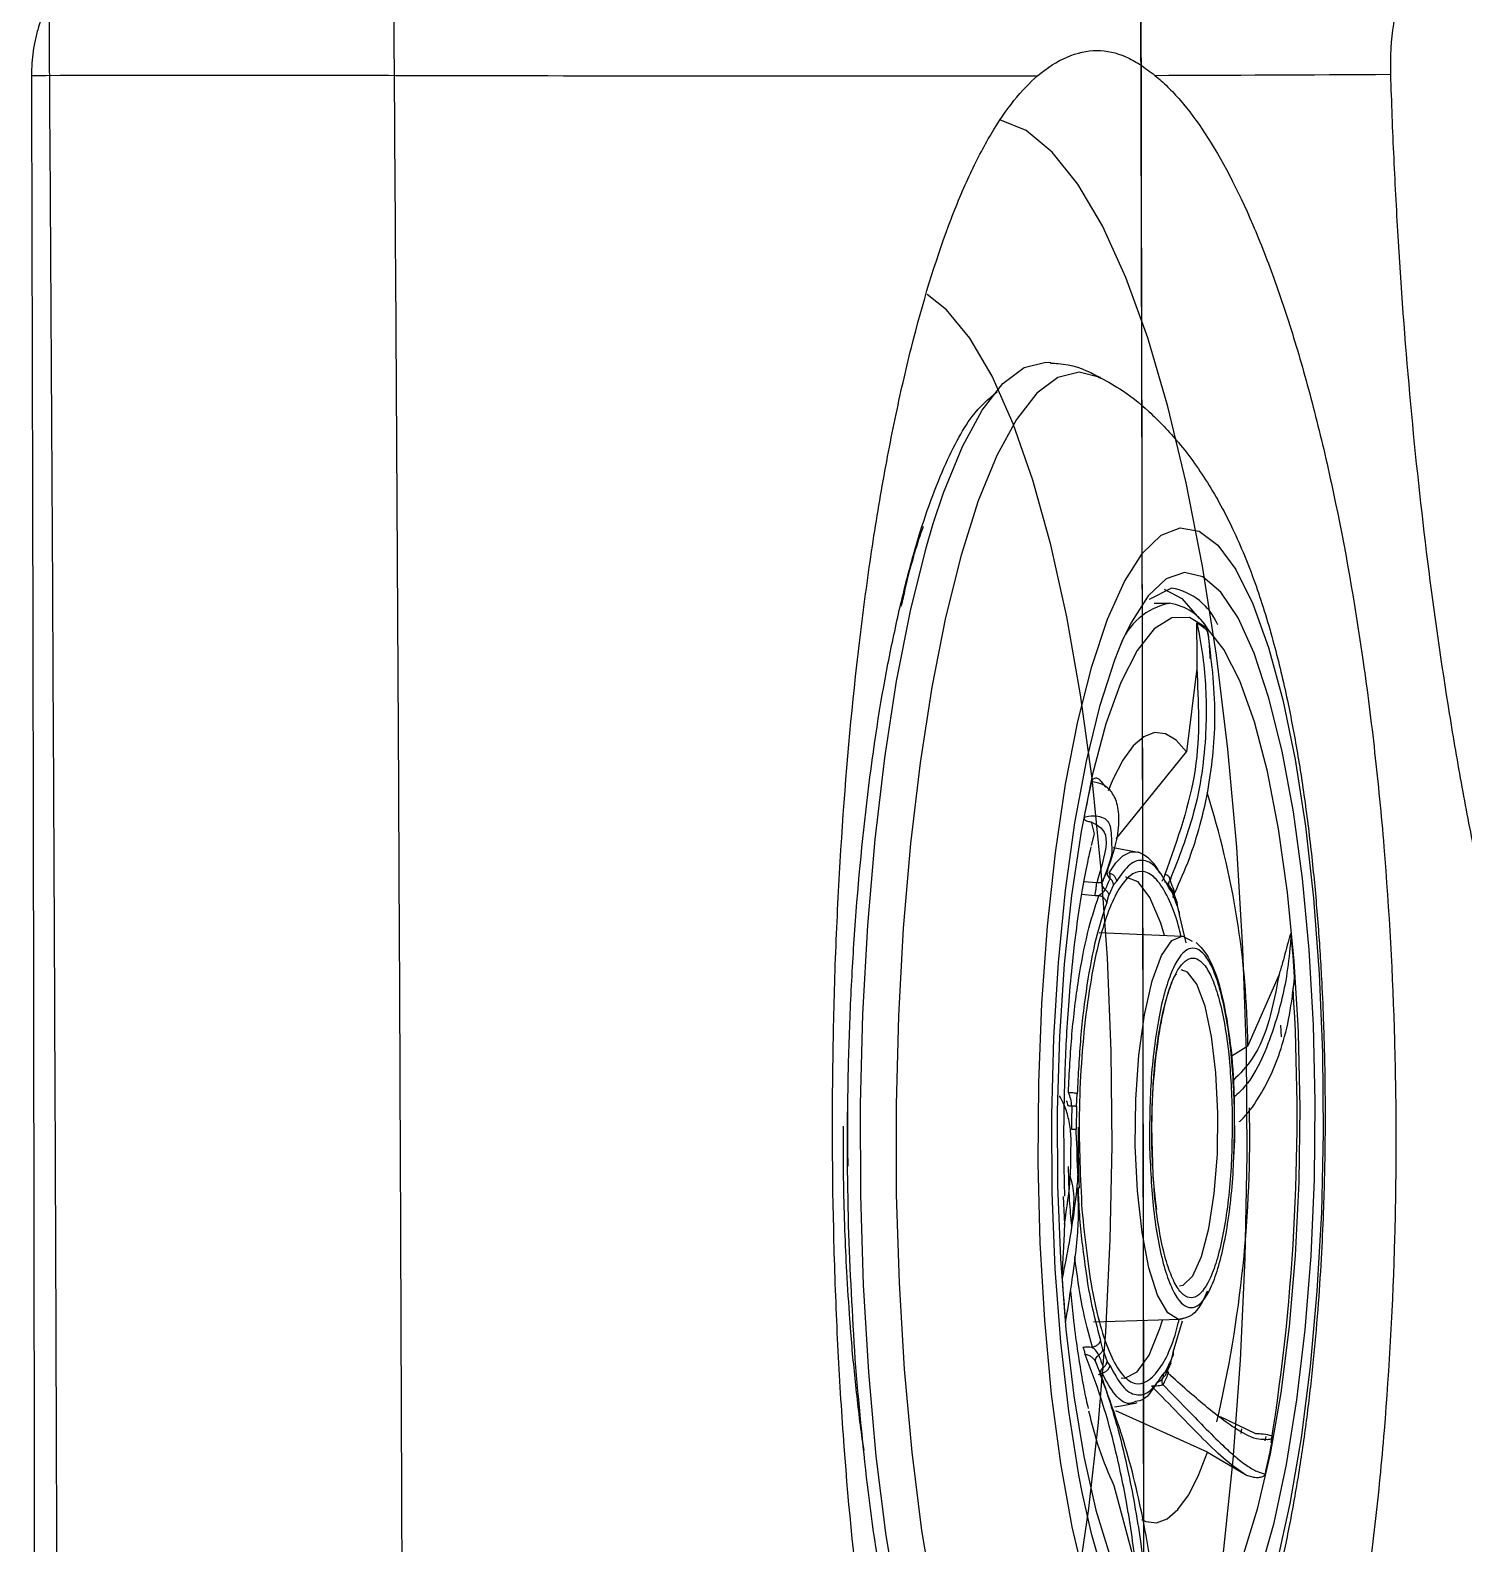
# Model space of a CAD drawing. Header units: inches. Extents: x 0 to 84, y -22 to 124.
# Drawn here: x 6.345 to 8.217, y 21.744 to 23.721 of the extents above; entities that cross this region are included whole.
import ezdxf

# ---------------------------------------------------------------- set-up
doc = ezdxf.new("R2010")
doc.units = ezdxf.units.IN
doc.header["$MEASUREMENT"] = 0
doc.layers.add('1', color=4, linetype='Continuous')
doc.layers.add('BDIM_CYAN', color=4, linetype='Continuous')

# ---------------------------------------------------------------- blocks, each defined once
blk = doc.blocks.new('2020 HS PILLOW')
at = {"layer": '1', "color": 2}
for points, knots in [([(5.8034, -0.0127), (5.5758, -0.0117), (5.1207, -0.0097), (4.4379, -0.0073), (3.7551, -0.0052), (3.0724, -0.0034), (2.3896, -0.0021), (1.7069, -0.001), (1.0241, -0.0003), (0.3414, 0), (-0.3414, 0), (-1.0241, -0.0003), (-1.7069, -0.001), (-2.3896, -0.0021), (-3.0724, -0.0034), (-3.7551, -0.0052), (-4.4379, -0.0073), (-5.1207, -0.0097), (-5.5758, -0.0117), (-5.8034, -0.0127)], [0, 0, 0, 0, 0.058824, 0.117648, 0.176472, 0.235295, 0.294119, 0.352942, 0.411765, 0.470588, 0.529412, 0.588235, 0.647058, 0.705881, 0.764705, 0.823528, 0.882352, 0.941176, 1, 1, 1, 1]), ([(5.8027, -0.0093), (4.0523, -0.005), (0.1838, 0.0045), (-3.6846, -0.0044), (-5.8027, -0.0093)], [0, 0, 0, 0, 0.452479, 1, 1, 1, 1]), ([(-5.1105, -0.9929), (-5.0125, -0.992), (-4.8162, -0.9901), (-4.5213, -0.9874), (-4.2256, -0.9849), (-3.929, -0.9826), (-3.6317, -0.9804), (-3.3335, -0.9784), (-3.0345, -0.9766), (-2.7347, -0.9749), (-2.4341, -0.9734), (-2.1327, -0.9721), (-1.8304, -0.9709), (-1.5274, -0.9699), (-1.2235, -0.9691), (-0.9188, -0.9685), (-0.6132, -0.968), (-0.3069, -0.9677), (0.0908, -0.9676), (0.5785, -0.9679), (1.1551, -0.9689), (1.7288, -0.9705), (2.2996, -0.9727), (2.8674, -0.9755), (3.4323, -0.979), (3.9943, -0.983), (4.5534, -0.9876), (4.9251, -0.9912), (5.1105, -0.9929)], [0, 0, 0, 0, 0.028776, 0.057631, 0.086566, 0.11558, 0.144673, 0.173846, 0.203098, 0.232429, 0.26184, 0.291331, 0.320902, 0.350552, 0.380282, 0.410091, 0.439981, 0.46995, 0.5, 0.556693, 0.613101, 0.669223, 0.725062, 0.780616, 0.835887, 0.890874, 0.945579, 1, 1, 1, 1]), ([(5.1101, -1.4421), (5.0128, -1.4412), (4.8181, -1.4394), (4.5261, -1.4369), (4.2341, -1.4345), (3.9421, -1.4324), (3.6501, -1.4303), (3.3581, -1.4285), (3.0661, -1.4267), (2.7741, -1.4252), (2.4821, -1.4238), (2.1901, -1.4225), (1.8981, -1.4214), (1.606, -1.4205), (1.314, -1.4197), (1.022, -1.4191), (0.73, -1.4186), (0.438, -1.4183), (0.146, -1.4182), (-0.146, -1.4182), (-0.438, -1.4183), (-0.73, -1.4186), (-1.022, -1.4191), (-1.314, -1.4197), (-1.606, -1.4205), (-1.8981, -1.4214), (-2.1901, -1.4225), (-2.4821, -1.4238), (-2.7741, -1.4252), (-3.0661, -1.4267), (-3.3581, -1.4285), (-3.6501, -1.4303), (-3.9421, -1.4324), (-4.2341, -1.4345), (-4.5261, -1.4369), (-4.8181, -1.4394), (-5.0128, -1.4412), (-5.1101, -1.4421)], [0, 0, 0, 0, 0.028576, 0.05715, 0.085725, 0.114298, 0.142871, 0.171443, 0.200015, 0.228587, 0.257158, 0.285728, 0.314298, 0.342868, 0.371438, 0.400008, 0.428577, 0.457146, 0.485715, 0.514285, 0.542854, 0.571423, 0.599992, 0.628562, 0.657132, 0.685702, 0.714272, 0.742842, 0.771413, 0.799985, 0.828557, 0.857129, 0.885702, 0.914275, 0.94285, 0.971424, 1, 1, 1, 1])]:
    blk.add_open_spline(points, degree=3, knots=knots, dxfattribs=at)
blk = doc.blocks.new('2026 RELAY')
at = {"color": 8, "linetype": 'Continuous', "lineweight": 25, "flags": 128}
for points in [[(7.9027, 21.2286), (7.9157, 21.3539), (7.9254, 21.4838), (7.9315, 21.617), (7.9341, 21.752), (7.9331, 21.8874), (7.9284, 22.0218), (7.9202, 22.1538), (7.9086, 22.2819), (7.8937, 22.4048), (7.8755, 22.5212), (7.8544, 22.6298), (7.8305, 22.7296), (7.8041, 22.8193), (7.7755, 22.8982), (7.745, 22.9654), (7.7128, 23.0201), (7.6794, 23.0617), (7.6451, 23.0899), (7.6109, 23.1042)], [(7.7114, 21.1836), (7.7273, 21.29), (7.7399, 21.4027), (7.7493, 21.5203), (7.7551, 21.6413), (7.7574, 21.7642), (7.7562, 21.8874), (7.7513, 22.0094), (7.743, 22.1286), (7.7313, 22.2436), (7.7164, 22.3528), (7.6983, 22.455), (7.6775, 22.5489), (7.6541, 22.6332), (7.6284, 22.7069), (7.6008, 22.7691), (7.5716, 22.819), (7.5411, 22.8559), (7.5159, 22.8759)]]:
    blk.add_lwpolyline(points, dxfattribs=at)
at = {"layer": '1', "color": 3, "linetype": 'Continuous', "lineweight": 25}
for points, knots in [([(6.466, 23.3659), (6.4632, 23.3641), (6.4576, 23.3606), (6.4495, 23.3549), (6.4417, 23.349), (6.4341, 23.3428), (6.4267, 23.3364), (6.4145, 23.3251), (6.3987, 23.3078), (6.3807, 23.2828), (6.3659, 23.2554), (6.3566, 23.2305), (6.3512, 23.2098), (6.3483, 23.1939), (6.3465, 23.178), (6.3463, 23.1673), (6.3462, 23.162)], [0, 0, 0, 0, 0.0425943, 0.0847109, 0.1263962, 0.1676979, 0.2086649, 0.2493477, 0.3763388, 0.4993999, 0.6250629, 0.7490734, 0.8131065, 0.8759836, 0.9381335, 1, 1, 1, 1]), ([(8.1215, 23.1635), (8.1208, 23.1865), (8.1222, 23.2083), (8.1283, 23.2499), (8.133, 23.2688), (8.1446, 23.3032), (8.1514, 23.3182), (8.1663, 23.3448), (8.1745, 23.3563), (8.1831, 23.3662)], [0, 0, 0, 0, 0.25, 0.25, 0.5, 0.5, 0.75, 0.75, 1, 1, 1, 1]), ([(7.6603, 23.1616), (7.6726, 23.1722), (7.6857, 23.1805), (7.7118, 23.1916), (7.7249, 23.1945), (7.7505, 23.1947), (7.7629, 23.1919), (7.7817, 23.1836), (7.7879, 23.1802), (7.8005, 23.172), (7.8069, 23.1673), (7.8134, 23.1621)], [0, 0, 0, 0, 0.25, 0.25, 0.5, 0.5, 0.75, 0.75, 0.875, 0.875, 1, 1, 1, 1]), ([(9.8844, 23.1857), (9.8811, 23.0403), (9.871, 22.8968), (9.8502, 22.72), (9.8456, 22.6846), (9.8357, 22.6149), (9.8303, 22.5804), (9.8132, 22.4783), (9.8004, 22.4119), (9.7719, 22.2824), (9.7563, 22.2192), (9.7309, 22.1269), (9.722, 22.0965), (9.7037, 22.0366), (9.6943, 22.0071), (9.6458, 21.8632), (9.603, 21.7581), (9.5338, 21.6149), (9.5098, 21.5696), (9.4602, 21.4838), (9.4349, 21.444), (9.3579, 21.3333), (9.3049, 21.2712), (9.237, 21.2081), (9.2233, 21.1962), (9.1959, 21.1738), (9.1821, 21.1634), (9.1408, 21.1347), (9.1133, 21.1187), (9.0313, 21.0802), (8.9769, 21.0669), (8.9094, 21.0661), (8.8959, 21.0667), (8.8691, 21.0696), (8.8559, 21.0718), (8.8164, 21.0809), (8.7905, 21.0901), (8.7144, 21.1269), (8.6654, 21.1637), (8.6064, 21.2258), (8.5946, 21.239), (8.5716, 21.2669), (8.5603, 21.2816), (8.527, 21.3277), (8.5055, 21.3612), (8.4432, 21.4702), (8.4046, 21.5539), (8.3598, 21.6734), (8.3511, 21.6979), (8.3341, 21.7481), (8.3259, 21.7737), (8.3018, 21.8521), (8.2867, 21.9066), (8.2583, 22.0197), (8.2451, 22.0784), (8.2265, 22.1698), (8.2205, 22.2008), (8.209, 22.2639), (8.2035, 22.2962), (8.1772, 22.4588), (8.1604, 22.5935), (8.1412, 22.8024), (8.1359, 22.8732), (8.1293, 22.9811), (8.1274, 23.0175), (8.124, 23.0904), (8.1226, 23.127), (8.1215, 23.1635)], [0, 0, 0, 0, 0.0625, 0.0625, 0.078125, 0.078125, 0.09375, 0.09375, 0.125, 0.125, 0.15625, 0.15625, 0.171875, 0.171875, 0.1875, 0.1875, 0.25, 0.25, 0.28125, 0.28125, 0.3125, 0.3125, 0.375, 0.375, 0.390625, 0.390625, 0.40625, 0.40625, 0.4375, 0.4375, 0.5, 0.5, 0.515625, 0.515625, 0.53125, 0.53125, 0.5625, 0.5625, 0.625, 0.625, 0.640625, 0.640625, 0.65625, 0.65625, 0.6875, 0.6875, 0.75, 0.75, 0.765625, 0.765625, 0.78125, 0.78125, 0.8125, 0.8125, 0.84375, 0.84375, 0.859375, 0.859375, 0.875, 0.875, 0.9375, 0.9375, 0.96875, 0.96875, 0.984375, 0.984375, 1, 1, 1, 1]), ([(6.3462, 23.162), (6.3467, 22.9756), (6.3477, 22.597), (6.3488, 22.0202), (6.3497, 21.4256), (6.3503, 20.8132), (6.3506, 20.183), (6.3506, 19.4326), (6.3502, 18.583), (6.349, 17.6552), (6.3473, 16.7725), (6.3455, 16.1992), (6.3447, 15.92)], [0, 0, 0, 0, 0.077197, 0.156848, 0.238955, 0.323515, 0.41053, 0.5, 0.634359, 0.762479, 0.884359, 1, 1, 1, 1]), ([(6.3462, 23.162), (6.4465, 23.1625), (6.5467, 23.1625), (6.7503, 23.1623), (6.8536, 23.1621), (7.1739, 23.1614), (7.4011, 23.161), (7.6603, 23.1616)], [0, 0, 0, 0, 0.25, 0.25, 0.5, 0.5, 1, 1, 1, 1]), ([(7.8134, 23.1621), (7.819, 23.1576), (7.8245, 23.1526), (7.8356, 23.1417), (7.8412, 23.1358), (7.8576, 23.1167), (7.8684, 23.1022), (7.9004, 23.0533), (7.9212, 23.0138), (7.9463, 22.9552), (7.9513, 22.9431), (7.961, 22.9181), (7.9658, 22.9053), (7.98, 22.8657), (7.9891, 22.8378), (8.0067, 22.7794), (8.0152, 22.7487), (8.0274, 22.7006), (8.0314, 22.6842), (8.0392, 22.6506), (8.043, 22.6335), (8.0615, 22.5463), (8.0744, 22.473), (8.0909, 22.3575), (8.0959, 22.3181), (8.1049, 22.2375), (8.109, 22.1961), (8.1193, 22.0713), (8.1239, 21.987), (8.1275, 21.859), (8.1281, 21.816), (8.1281, 21.7512), (8.128, 21.7295), (8.1274, 21.6863), (8.127, 21.6649), (8.1241, 21.5581), (8.1195, 21.4742), (8.111, 21.3714), (8.1091, 21.3509), (8.1052, 21.3101), (8.103, 21.2898), (8.0962, 21.2296), (8.0912, 21.1905), (8.0746, 21.0763), (8.0616, 21.0041), (8.0394, 20.9019), (8.0314, 20.8688), (8.015, 20.8059), (8.0064, 20.776), (7.9797, 20.6906), (7.9606, 20.6396), (7.9352, 20.5835), (7.9301, 20.5727), (7.9197, 20.552), (7.9145, 20.5421), (7.8987, 20.5139), (7.8774, 20.4799), (7.8555, 20.453), (7.8388, 20.4356), (7.8333, 20.4303), (7.8221, 20.4205), (7.8164, 20.4161), (7.7881, 20.3964), (7.7657, 20.3886), (7.7323, 20.3883), (7.7211, 20.3901), (7.699, 20.3977), (7.6879, 20.4035), (7.6553, 20.4265), (7.6344, 20.4493), (7.6042, 20.4945), (7.5944, 20.5113), (7.5798, 20.5395), (7.575, 20.5494), (7.5656, 20.57), (7.561, 20.5807), (7.5382, 20.6361), (7.5213, 20.6866), (7.4979, 20.7717), (7.4904, 20.8016), (7.476, 20.8647), (7.4692, 20.8975), (7.4564, 20.9655), (7.4505, 21.0007), (7.4421, 21.0552), (7.4394, 21.0738), (7.4342, 21.1112), (7.4318, 21.1301), (7.42, 21.2254), (7.4124, 21.3046), (7.4036, 21.4276), (7.4011, 21.4693), (7.397, 21.5543), (7.3954, 21.5969), (7.3921, 21.7248), (7.3918, 21.8103), (7.3937, 21.9175), (7.3942, 21.9389), (7.3954, 21.9819), (7.3961, 22.0034), (7.3987, 22.0672), (7.4008, 22.1092), (7.4085, 22.2333), (7.4154, 22.3137), (7.4263, 22.4111), (7.4286, 22.4305), (7.4334, 22.4687), (7.4359, 22.4875), (7.4436, 22.5429), (7.4492, 22.5786), (7.4611, 22.6478), (7.4674, 22.6812), (7.4808, 22.7456), (7.4879, 22.7767), (7.5104, 22.8661), (7.5266, 22.919), (7.5526, 22.9887), (7.5615, 23.0103), (7.5754, 23.0404), (7.5802, 23.05), (7.5897, 23.0683), (7.5946, 23.0771), (7.6191, 23.1183), (7.6393, 23.1437), (7.6603, 23.1616)], [0, 0, 0, 0, 0.007813, 0.007813, 0.015625, 0.015625, 0.03125, 0.03125, 0.0625, 0.0625, 0.070312, 0.070312, 0.078125, 0.078125, 0.09375, 0.09375, 0.109375, 0.109375, 0.117187, 0.117187, 0.125, 0.125, 0.15625, 0.15625, 0.171875, 0.171875, 0.1875, 0.1875, 0.21875, 0.21875, 0.234375, 0.234375, 0.242187, 0.242187, 0.25, 0.25, 0.28125, 0.28125, 0.289063, 0.289063, 0.296875, 0.296875, 0.3125, 0.3125, 0.34375, 0.34375, 0.359375, 0.359375, 0.375, 0.375, 0.40625, 0.40625, 0.414063, 0.414063, 0.421875, 0.421875, 0.4375, 0.453125, 0.453125, 0.460938, 0.460938, 0.46875, 0.46875, 0.5, 0.5, 0.515625, 0.515625, 0.53125, 0.53125, 0.5625, 0.5625, 0.578125, 0.578125, 0.585938, 0.585938, 0.59375, 0.59375, 0.625, 0.625, 0.640625, 0.640625, 0.65625, 0.65625, 0.671875, 0.671875, 0.679688, 0.679688, 0.6875, 0.6875, 0.71875, 0.71875, 0.734375, 0.734375, 0.75, 0.75, 0.78125, 0.78125, 0.789063, 0.789063, 0.796875, 0.796875, 0.8125, 0.8125, 0.84375, 0.84375, 0.851563, 0.851563, 0.859375, 0.859375, 0.875, 0.875, 0.890625, 0.890625, 0.90625, 0.90625, 0.9375, 0.9375, 0.953125, 0.953125, 0.960938, 0.960938, 0.96875, 0.96875, 1, 1, 1, 1])]:
    blk.add_open_spline(points, degree=3, knots=knots, dxfattribs=at)
blk.add_open_spline([(7.8134, 23.1621), (7.9112, 23.1624), (8.0137, 23.1629), (8.1215, 23.1635)], degree=3, dxfattribs=at)
at = {"layer": 'BDIM_CYAN'}
for p, q in [((7.8351, 22.4922), (7.8061, 22.4773)), ((7.8125, 22.4726), (7.8326, 22.4725)), ((7.868, 22.3874), (7.8547, 22.2785)), ((7.763, 22.1649), (7.8547, 22.2785)), ((7.743, 22.2404), (7.749, 22.2323)), ((7.73, 22.187), (7.7343, 22.1715)), ((7.7343, 22.1715), (7.7303, 22.1562)), ((7.7589, 22.1536), (7.7936, 22.1472)), ((7.7374, 22.1073), (7.7204, 22.1089)), ((7.7441, 22.1083), (7.7444, 22.105)), ((7.7448, 22.1087), (7.7468, 22.1136)), ((7.7595, 22.105), (7.7533, 22.0911)), ((7.7595, 22.105), (7.7635, 22.1096)), ((7.834, 22.1008), (7.8327, 22.1026)), ((7.7175, 22.0926), (7.7352, 22.091)), ((7.7352, 22.091), (7.7402, 22.0908)), ((7.7505, 22.0811), (7.7533, 22.0911)), ((7.8333, 22.0981), (7.8368, 22.0931)), ((7.8362, 22.0976), (7.8423, 22.0812)), ((7.8426, 22.0774), (7.8368, 22.0931)), ((7.8426, 22.0774), (7.8455, 22.0654)), ((7.8544, 22.029), (7.8455, 22.0654)), ((7.7406, 22.0424), (7.849, 22.0379)), ((7.9756, 21.9877), (7.9348, 21.8946)), ((7.9776, 21.9213), (7.9782, 21.9062)), ((7.9128, 21.881), (7.9348, 21.8946)), ((7.7108, 21.8152), (7.7119, 21.8319)), ((7.412, 21.8097), (7.412, 21.7578)), ((7.7108, 21.8152), (7.7104, 21.7857)), ((7.9168, 21.8136), (7.917, 21.7958)), ((7.711, 21.7706), (7.7104, 21.7857)), ((7.711, 21.7706), (7.7124, 21.7272)), ((7.412, 21.7578), (7.4125, 21.7374)), ((7.6938, 21.6979), (7.6953, 21.6614)), ((7.8463, 21.5369), (7.7333, 21.5334)), ((7.8373, 21.4943), (7.8495, 21.5351)), ((7.7452, 21.4979), (7.7423, 21.5099)), ((7.7452, 21.4979), (7.751, 21.4822)), ((7.8373, 21.4943), (7.8345, 21.4842)), ((7.7358, 21.4836), (7.734, 21.4849)), ((7.7444, 21.467), (7.7461, 21.4746)), ((7.7545, 21.4772), (7.751, 21.4822)), ((7.8283, 21.4704), (7.8243, 21.4657)), ((7.8341, 21.48), (7.8275, 21.4655)), ((7.8283, 21.4704), (7.8345, 21.4842)), ((7.7399, 21.4654), (7.7444, 21.467)), ((7.8822, 21.3638), (7.7624, 21.4177)), ((7.9454, 21.3879), (7.8991, 21.4097)), ((7.9264, 21.3944), (7.9255, 21.3881)), ((7.9574, 21.3785), (7.9585, 21.3844)), ((7.8822, 21.3638), (7.9317, 21.3344)), ((7.7598, 21.3202), (7.7897, 21.2084))]:
    blk.add_line(p, q, dxfattribs=at)
at = {"layer": 'BDIM_CYAN', "flags": 128}
for points in [[(7.7423, 22.7674), (7.742, 22.7676), (7.7144, 22.7745), (7.6866, 22.7676), (7.6592, 22.7469), (7.6325, 22.7127), (7.6069, 22.6656), (7.5827, 22.6062), (7.5603, 22.5353), (7.54, 22.4539), (7.522, 22.3631), (7.5067, 22.2643), (7.4943, 22.1587), (7.4848, 22.048), (7.4785, 21.9337), (7.4755, 21.8173), (7.4757, 21.7004), (7.4793, 21.5849), (7.486, 21.4721)], [(7.524, 22.5766), (7.5375, 22.617), (7.562, 22.6772), (7.5879, 22.725), (7.615, 22.7596), (7.6428, 22.7805), (7.6709, 22.7875), (7.6773, 22.7872)], [(7.4396, 21.4683), (7.4327, 21.5824), (7.4292, 21.6995), (7.4289, 21.8179), (7.432, 21.9358), (7.4384, 22.0516), (7.4479, 22.1638), (7.4605, 22.2707), (7.476, 22.3708), (7.4942, 22.4627), (7.5148, 22.5452), (7.524, 22.5766)], [(7.6695, 21.5362), (7.6636, 21.6374), (7.661, 21.7414), (7.6617, 21.8461), (7.6658, 21.9498), (7.673, 22.0506), (7.6834, 22.1467), (7.6967, 22.2363), (7.7127, 22.318), (7.7311, 22.3902), (7.7515, 22.4516), (7.7737, 22.5012), (7.7971, 22.5381), (7.8215, 22.5615), (7.8463, 22.5712), (7.8711, 22.5668), (7.8955, 22.5486), (7.919, 22.5167), (7.9413, 22.4719), (7.9618, 22.4148), (7.9804, 22.3465), (7.9965, 22.2683), (8.01, 22.1815), (8.0205, 22.0876), (8.028, 21.9884), (8.0322, 21.8856), (8.0332, 21.781), (8.0308, 21.6766), (8.0251, 21.5741), (8.0163, 21.4755), (8.0044, 21.3824), (7.9898, 21.2965), (7.9725, 21.2194)], [(7.7228, 21.1928), (7.7054, 21.2662), (7.6906, 21.3489), (7.6785, 21.4395), (7.6695, 21.5362)], [(8.0148, 22.0198), (8.006, 22.1132), (7.9942, 22.2003), (7.9796, 22.2793), (7.9624, 22.3487), (7.9431, 22.4072), (7.922, 22.4537), (7.8995, 22.4872), (7.876, 22.507), (7.852, 22.5129), (7.828, 22.5046), (7.8045, 22.4824), (7.7818, 22.4466), (7.7704, 22.4226)], [(7.8257, 22.4911), (7.8485, 22.4789), (7.8715, 22.4523)], [(8.0004, 21.9209), (7.9953, 22.0053), (7.9866, 22.0949), (7.9749, 22.178), (7.9604, 22.2528), (7.9434, 22.3177), (7.9243, 22.3712), (7.9035, 22.4123), (7.8815, 22.4401), (7.8586, 22.454), (7.8355, 22.4536), (7.8125, 22.4391), (7.7902, 22.4107), (7.7691, 22.369), (7.7495, 22.3149), (7.732, 22.2495), (7.7169, 22.1744), (7.7044, 22.0909), (7.695, 22.001), (7.6888, 21.9065), (7.6858, 21.8095), (7.6862, 21.7121), (7.6901, 21.6162), (7.6971, 21.524), (7.7074, 21.4374), (7.7205, 21.3582), (7.7363, 21.2882), (7.7544, 21.2289)], [(7.7704, 22.4226), (7.7605, 22.3981), (7.7409, 22.3376), (7.7235, 22.2664), (7.7085, 22.1859), (7.6963, 22.0976), (7.6871, 22.0033), (7.6811, 21.9048), (7.6783, 21.804), (7.679, 21.7029), (7.6829, 21.6034), (7.6901, 21.5075), (7.7005, 21.4171), (7.7137, 21.3339), (7.7185, 21.3094)], [(7.8547, 22.2785), (7.8411, 22.2936), (7.8272, 22.3021), (7.813, 22.3036), (7.7989, 22.2983), (7.785, 22.2863), (7.7715, 22.2676), (7.7586, 22.2425), (7.7523, 22.2275)], [(7.7537, 22.1203), (7.7625, 22.1335), (7.7716, 22.1425), (7.7809, 22.1474), (7.7902, 22.148), (7.792, 22.1476)], [(7.8259, 22.0388), (7.821, 22.0548), (7.807, 22.0883), (7.7916, 22.1087), (7.7755, 22.115), (7.7748, 22.115)], [(7.8538, 21.5391), (7.8443, 21.5369), (7.8302, 21.5458), (7.817, 21.5688), (7.8056, 21.6044), (7.7966, 21.6507), (7.7906, 21.7049), (7.7878, 21.7639), (7.7885, 21.8242), (7.7926, 21.8825), (7.7999, 21.9352), (7.8099, 21.9793), (7.822, 22.0123), (7.8357, 22.0321), (7.849, 22.0379)], [(7.849, 22.0379), (7.85, 22.0378), (7.862, 22.0312)], [(7.7185, 21.3094), (7.7297, 21.2594), (7.7479, 21.1953), (7.7682, 21.1427), (7.7901, 21.1026), (7.8131, 21.0759), (7.8369, 21.063), (7.8609, 21.0642), (7.8848, 21.0795), (7.9079, 21.1086), (7.93, 21.1508), (7.9505, 21.2055), (7.969, 21.2715), (7.9853, 21.3475), (7.9989, 21.4321), (8.0096, 21.5236), (8.0173, 21.6202), (8.0217, 21.7201), (8.0227, 21.8213), (8.0204, 21.9219), (8.0148, 22.0198)], [(7.8456, 21.5812), (7.8504, 21.5821), (7.863, 21.5941), (7.8744, 21.6192), (7.8839, 21.6559), (7.891, 21.7015), (7.895, 21.7529), (7.8957, 21.8067), (7.8931, 21.8592), (7.8874, 21.9068), (7.8789, 21.9462), (7.8682, 21.9749), (7.8561, 21.9907), (7.8478, 21.9936)], [(7.9183, 21.2031), (7.9295, 21.2314), (7.948, 21.2912), (7.9644, 21.3617), (7.9782, 21.4412), (7.9892, 21.5281), (7.997, 21.6206), (8.0016, 21.7166), (8.0029, 21.8141), (8.0008, 21.911), (8.0004, 21.9209)], [(7.7694, 21.4609), (7.7741, 21.4605), (7.7902, 21.4685), (7.8057, 21.4904), (7.8199, 21.5253), (7.8232, 21.5362)], [(7.486, 21.4721), (7.4959, 21.3638), (7.5088, 21.2615), (7.5245, 21.1665), (7.5428, 21.0803), (7.5634, 21.004), (7.5861, 20.9387), (7.6105, 20.8854), (7.6363, 20.8447), (7.6632, 20.8173), (7.6907, 20.8034), (7.7184, 20.8035), (7.7328, 20.8089)], [(7.6677, 20.7896), (7.6469, 20.7909), (7.619, 20.8049), (7.5918, 20.8327), (7.5657, 20.8739), (7.541, 20.928), (7.518, 20.9941), (7.4971, 21.0714), (7.4785, 21.1587), (7.4626, 21.2549), (7.4496, 21.3586), (7.4396, 21.4683)], [(7.7958, 21.2756), (7.8014, 21.273), (7.8155, 21.2715), (7.8296, 21.2768), (7.8435, 21.2888), (7.8571, 21.3075), (7.87, 21.3326), (7.8822, 21.3638)]]:
    blk.add_lwpolyline(points, dxfattribs=at)
at = {"layer": 'BDIM_CYAN'}
for centre, radius, start, end in [((7.8222, 22.4142), 0.0791, 22.3166, 80.6026), ((7.8487, 22.3884), 0.0856, 100.8849, 160.4986), ((7.8229, 22.404), 0.0692, 29.8995, 81.9825), ((7.833, 22.386), 0.0703, 45.5082, 59.9479), ((9.0258, 21.949), 1.3275, 167.3621, 169.3954), ((6.807, 21.8826), 1.1278, 0.606, 17.6873), ((7.7698, 22.0972), 0.0551, 24.2394, 66.2825), ((7.9318, 22.0332), 0.2017, 153.3933, 156.5308), ((7.9675, 22.0175), 0.2407, 156.4765, 157.674), ((7.9391, 22.0209), 0.2059, 153.4576, 157.7892), ((7.5689, 22.0028), 0.2856, 18.7108, 22.2688), ((7.5998, 22.0045), 0.2532, 20.6005, 22.3467), ((5.6459, 21.8236), 2.3555, 3.9063, 5.2935), ((5.2982, 21.8027), 2.7009, 350.9058, 3.5358), ((9.2192, 21.7801), 1.5147, 178.6457, 179.7905), ((6.2888, 21.7773), 1.6485, 346.8974, 1.261), ((10.0422, 21.7512), 2.3555, 183.9064, 185.2935), ((8.0021, 21.5794), 0.2766, 198.7108, 202.2689), ((7.6339, 21.5469), 0.2127, 333.458, 337.7884), ((8.1857, 21.5184), 0.4697, 192.3526, 204.9544), ((6.6623, 21.6258), 1.3275, 347.3619, 349.3954)]:
    blk.add_arc(centre, radius, start, end, dxfattribs=at)
for points, knots in [([(7.6769, 22.7862), (7.6804, 22.7861), (7.7009, 22.7856), (7.7242, 22.7777), (7.74, 22.768), (7.7425, 22.7665)], [0, 0, 0, 0, 0.144982, 0.865156, 1, 1, 1, 1]), ([(7.7388, 22.7692), (7.7484, 22.764), (7.771, 22.7519), (7.8077, 22.7226), (7.8484, 22.6798), (7.8865, 22.6256), (7.9194, 22.5633), (7.9465, 22.4955), (7.9687, 22.4229), (7.9861, 22.3496), (7.9999, 22.2772), (8.011, 22.2039), (8.02, 22.1281), (8.0267, 22.0524), (8.0311, 21.9841), (8.0335, 21.9279), (8.0347, 21.8871), (8.0353, 21.8578), (8.0355, 21.837), (8.0356, 21.8222), (8.0357, 21.806), (8.0357, 21.7945), (8.0356, 21.7864)], [0, 0, 0, 0, 0.036066, 0.085444, 0.141474, 0.211815, 0.286358, 0.368991, 0.453445, 0.529206, 0.595182, 0.662358, 0.72851, 0.791057, 0.850412, 0.893555, 0.924492, 0.946523, 0.962156, 0.973229, 0.981067, 1, 1, 1, 1]), ([(7.4806, 22.4681), (7.4863, 22.4912), (7.503, 22.5585), (7.5343, 22.6463), (7.5714, 22.7184), (7.5963, 22.7396), (7.6072, 22.7488)], [0, 0, 0, 0, 0.163015, 0.475598, 0.770516, 1, 1, 1, 1]), ([(7.4824, 22.4689), (7.4841, 22.4763), (7.4923, 22.5131), (7.502, 22.5483), (7.5108, 22.572), (7.5113, 22.5734)], [0, 0, 0, 0, 0.191935, 0.954632, 1, 1, 1, 1]), ([(7.4228, 21.4746), (7.4193, 21.5322), (7.412, 21.6509), (7.4114, 21.8083), (7.4151, 21.9369), (7.4222, 22.0677), (7.437, 22.2256), (7.4589, 22.3693), (7.4752, 22.4436), (7.4806, 22.4681)], [0, 0, 0, 0, 0.167429, 0.344886, 0.437413, 0.529958, 0.718716, 0.907474, 1, 1, 1, 1]), ([(7.8682, 22.4469), (7.8684, 22.4461), (7.8688, 22.4442), (7.8701, 22.4383), (7.8737, 22.4195), (7.88, 22.3751), (7.8819, 22.2983), (7.8691, 22.2027), (7.8444, 22.1396), (7.8332, 22.111)], [0, 0, 0, 0, 0.007325, 0.019566, 0.058651, 0.192116, 0.441769, 0.746986, 1, 1, 1, 1]), ([(7.8682, 22.4469), (7.8682, 22.4469), (7.8682, 22.4469), (7.8681, 22.4468), (7.868, 22.4466), (7.8679, 22.4462), (7.8678, 22.4452), (7.8676, 22.4413), (7.8679, 22.4269), (7.8683, 22.4084), (7.868, 22.3927), (7.868, 22.3874)], [0, 0, 0, 0, 0.005501, 0.011055, 0.016084, 0.02158, 0.030977, 0.060324, 0.195274, 0.730604, 1, 1, 1, 1]), ([(7.8394, 22.0944), (7.846, 22.1093), (7.8588, 22.1379), (7.8735, 22.1845), (7.8839, 22.2312), (7.8902, 22.2798), (7.8938, 22.3494), (7.8871, 22.4003), (7.8823, 22.4362)], [0, 0, 0, 0, 0.134858, 0.259599, 0.404069, 0.533562, 0.672142, 1, 1, 1, 1]), ([(7.8854, 22.4004), (7.8854, 22.4019), (7.8854, 22.4085), (7.8848, 22.4177), (7.884, 22.4269), (7.8833, 22.4321), (7.8828, 22.4347), (7.8825, 22.4358), (7.8824, 22.4361), (7.8823, 22.4362)], [0, 0, 0, 0, 0.111488, 0.500106, 0.735043, 0.870579, 0.945832, 0.986376, 1, 1, 1, 1]), ([(7.868, 22.3874), (7.8703, 22.3437), (7.875, 22.2555), (7.8428, 22.1642), (7.8265, 22.1181)], [0, 0, 0, 0, 0.495173, 1, 1, 1, 1]), ([(7.743, 22.2404), (7.7424, 22.2411), (7.7408, 22.243), (7.738, 22.2441), (7.735, 22.244), (7.7327, 22.2426), (7.7312, 22.2421), (7.7305, 22.2397), (7.7304, 22.2395)], [0, 0, 0, 0, 0.191797, 0.519052, 0.729035, 0.856173, 0.983899, 1, 1, 1, 1]), ([(7.7515, 22.1236), (7.7567, 22.1388), (7.764, 22.1603), (7.7665, 22.1833), (7.7665, 22.1971), (7.7643, 22.2124), (7.7578, 22.2266), (7.746, 22.2367), (7.7355, 22.2386), (7.7304, 22.2395)], [0, 0, 0, 0, 0.229238, 0.322198, 0.414546, 0.50635, 0.67863, 0.847274, 1, 1, 1, 1]), ([(7.7209, 22.1933), (7.7209, 22.1932), (7.7209, 22.193), (7.7209, 22.1927), (7.7208, 22.1923), (7.7209, 22.1919), (7.721, 22.1913), (7.7216, 22.1899), (7.7241, 22.1881), (7.7272, 22.1876), (7.7293, 22.1871), (7.73, 22.187)], [0, 0, 0, 0, 0.005501, 0.011055, 0.016084, 0.02158, 0.030977, 0.060324, 0.195274, 0.730604, 1, 1, 1, 1]), ([(7.7209, 22.1933), (7.7212, 22.1934), (7.7219, 22.1936), (7.7239, 22.194), (7.73, 22.1952), (7.7424, 22.1951), (7.7566, 22.1877), (7.7566, 22.1679), (7.7566, 22.1583)], [0, 0, 0, 0, 0.010845, 0.028969, 0.08684, 0.284453, 0.654098, 1, 1, 1, 1]), ([(7.73, 22.187), (7.7391, 22.1826), (7.7575, 22.1737), (7.7441, 22.1296), (7.7374, 22.1073)], [0, 0, 0, 0, 0.495173, 1, 1, 1, 1]), ([(7.7299, 22.1543), (7.7284, 22.148), (7.7248, 22.1331), (7.7183, 22.099), (7.7115, 22.0552), (7.7055, 22.0057), (7.7009, 21.9558), (7.6978, 21.9088), (7.6952, 21.854), (7.6946, 21.8139), (7.6942, 21.7882)], [0, 0, 0, 0, 0.095959, 0.224563, 0.358366, 0.493546, 0.621252, 0.729558, 0.826737, 1, 1, 1, 1]), ([(7.7566, 22.1583), (7.757, 22.1559), (7.7589, 22.1448), (7.751, 22.1246), (7.7448, 22.1089)], [0, 0, 0, 0, 0.220567, 1, 1, 1, 1]), ([(7.8474, 22.038), (7.8464, 22.0423), (7.8416, 22.063), (7.8308, 22.0893), (7.8157, 22.1139), (7.7951, 22.1271), (7.7695, 22.1123), (7.7467, 22.0587), (7.732, 21.9954), (7.7229, 21.9371), (7.7169, 21.8725), (7.7131, 21.7853), (7.7161, 21.7218), (7.7181, 21.6805)], [0, 0, 0, 0, 0.021294, 0.100255, 0.179216, 0.256537, 0.40017, 0.543804, 0.621124, 0.700085, 0.779046, 0.856367, 1, 1, 1, 1]), ([(7.8333, 22.0981), (7.8279, 22.1082), (7.817, 22.1286), (7.7989, 22.1389), (7.7806, 22.1346), (7.7692, 22.1179), (7.7635, 22.1096)], [0, 0, 0, 0, 0.247012, 0.5, 0.752988, 1, 1, 1, 1]), ([(7.7352, 22.091), (7.7353, 22.0914), (7.7354, 22.0924), (7.7357, 22.0943), (7.7361, 22.0967), (7.7365, 22.0993), (7.7368, 22.1019), (7.7371, 22.1042), (7.7373, 22.106), (7.7373, 22.1069), (7.7374, 22.1073)], [0, 0, 0, 0, 0.112211, 0.235183, 0.366441, 0.502102, 0.637431, 0.767756, 0.88937, 1, 1, 1, 1]), ([(7.7448, 22.1089), (7.7447, 22.1087), (7.7444, 22.1083), (7.743, 22.1078), (7.7415, 22.1075), (7.7402, 22.1074), (7.7388, 22.1073), (7.7379, 22.1073), (7.7374, 22.1073)], [0, 0, 0, 0, 0.277558, 0.532524, 0.651825, 0.767232, 0.882131, 1, 1, 1, 1]), ([(7.7484, 22.0988), (7.7476, 22.0995), (7.7459, 22.101), (7.7445, 22.1038), (7.7441, 22.1065), (7.7446, 22.1082), (7.7448, 22.1089)], [0, 0, 0, 0, 0.266689, 0.531115, 0.778754, 1, 1, 1, 1]), ([(7.7548, 22.113), (7.7551, 22.1144), (7.7556, 22.1169), (7.7542, 22.1193), (7.7537, 22.1203)], [0, 0, 0, 0, 0.571404, 1, 1, 1, 1]), ([(7.8227, 22.1095), (7.8229, 22.1097), (7.8235, 22.1103), (7.8243, 22.1119), (7.8252, 22.1138), (7.8259, 22.116), (7.8263, 22.1174), (7.8265, 22.1181)], [0, 0, 0, 0, 0.195712, 0.414317, 0.624841, 0.821294, 1, 1, 1, 1]), ([(7.8332, 22.111), (7.8331, 22.1119), (7.833, 22.1135), (7.8318, 22.1155), (7.8305, 22.1168), (7.8293, 22.1175), (7.8279, 22.118), (7.827, 22.1181), (7.8265, 22.1181)], [0, 0, 0, 0, 0.277554, 0.532524, 0.651828, 0.767234, 0.882133, 1, 1, 1, 1]), ([(7.8321, 22.1038), (7.8319, 22.1045), (7.8314, 22.1061), (7.8318, 22.1086), (7.8327, 22.1102), (7.8332, 22.111)], [0, 0, 0, 0, 0.299816, 0.669614, 1, 1, 1, 1]), ([(7.7004, 21.8334), (7.7017, 21.8592), (7.7043, 21.9107), (7.7132, 21.9814), (7.725, 22.0441), (7.7351, 22.0752), (7.7402, 22.0908)], [0, 0, 0, 0, 0.25, 0.5, 0.75, 1, 1, 1, 1]), ([(7.7402, 22.0908), (7.7409, 22.0913), (7.7419, 22.0921), (7.7436, 22.0933), (7.7453, 22.0947), (7.7473, 22.0966), (7.748, 22.0981), (7.7484, 22.0988)], [0, 0, 0, 0, 0.2243069, 0.303573, 0.4738275, 0.7457286, 1, 1, 1, 1]), ([(7.7484, 22.0988), (7.7491, 22.0983), (7.7504, 22.0972), (7.7518, 22.0953), (7.7529, 22.0932), (7.7531, 22.0918), (7.7533, 22.0911)], [0, 0, 0, 0, 0.257259, 0.51339, 0.762603, 1, 1, 1, 1]), ([(7.837, 22.0884), (7.8376, 22.0891), (7.839, 22.0909), (7.8392, 22.0931), (7.8394, 22.0944)], [0, 0, 0, 0, 0.406951, 1, 1, 1, 1]), ([(7.7505, 22.0811), (7.7456, 22.0662), (7.7357, 22.0361), (7.7242, 21.9752), (7.7157, 21.9064), (7.7132, 21.8565), (7.7119, 21.8319)], [0, 0, 0, 0, 0.2470114, 0.5, 0.7529886, 1, 1, 1, 1]), ([(7.8455, 22.0654), (7.8455, 22.0665), (7.8456, 22.0685), (7.8449, 22.0706), (7.8441, 22.0713), (7.8441, 22.0713)], [0, 0, 0, 0, 0.499154, 0.998309, 1, 1, 1, 1]), ([(7.9175, 21.8093), (7.9163, 21.8384), (7.9143, 21.8832), (7.9064, 21.9349), (7.8986, 21.9695), (7.8892, 21.9963), (7.8757, 22.0194), (7.8577, 22.0267), (7.8402, 22.0053), (7.8278, 21.972), (7.8194, 21.9381), (7.8129, 21.8978), (7.8069, 21.8407), (7.8065, 21.795), (7.8063, 21.7653)], [0, 0, 0, 0, 0.119728, 0.18418, 0.25, 0.31582, 0.380272, 0.5, 0.619728, 0.68418, 0.75, 0.81582, 0.880272, 1, 1, 1, 1]), ([(7.8675, 22.0294), (7.8718, 22.0251), (7.8848, 22.0119), (7.9002, 21.9702), (7.9112, 21.9082), (7.9167, 21.8537), (7.9168, 21.8216), (7.9168, 21.8136)], [0, 0, 0, 0, 0.140759, 0.425851, 0.679378, 0.920159, 1, 1, 1, 1]), ([(7.9914, 22.0409), (7.9913, 22.0401), (7.9912, 22.038), (7.9907, 22.0316), (7.989, 22.0117), (7.9832, 21.9671), (7.9648, 21.901), (7.9415, 21.8495), (7.9192, 21.8296), (7.9166, 21.8273)], [0, 0, 0, 0, 0.0093024, 0.0248485, 0.074488, 0.243998, 0.5610712, 0.9487135, 1, 1, 1, 1]), ([(7.9914, 22.0409), (7.9913, 22.041), (7.9913, 22.0413), (7.9912, 22.0415), (7.9911, 22.0416), (7.991, 22.0416), (7.9907, 22.0413), (7.9897, 22.0388), (7.9863, 22.0262), (7.9816, 22.0082), (7.9772, 21.9929), (7.9756, 21.9877)], [0, 0, 0, 0, 0.005486, 0.011027, 0.016042, 0.021524, 0.030897, 0.060168, 0.194769, 0.728714, 1, 1, 1, 1]), ([(7.8093, 21.7665), (7.8096, 21.7946), (7.8099, 21.8377), (7.8155, 21.8918), (7.8217, 21.9298), (7.8296, 21.9619), (7.8414, 21.9934), (7.858, 22.0136), (7.875, 22.0067), (7.8877, 21.9849), (7.8966, 21.9595), (7.904, 21.9269), (7.9115, 21.878), (7.9133, 21.8356), (7.9145, 21.8081)], [0, 0, 0, 0, 0.119728, 0.18418, 0.25, 0.31582, 0.380272, 0.5, 0.619728, 0.68418, 0.75, 0.81582, 0.880272, 1, 1, 1, 1]), ([(7.8416, 21.9882), (7.841, 21.9878), (7.8382, 21.9857), (7.8325, 21.9708), (7.8254, 21.9459), (7.8179, 21.9087), (7.8114, 21.857), (7.8084, 21.8014), (7.8095, 21.7689), (7.8099, 21.7573)], [0, 0, 0, 0, 0.036785, 0.200168, 0.346296, 0.474536, 0.688327, 0.8896, 1, 1, 1, 1]), ([(7.9756, 21.9877), (7.9679, 21.9473), (7.9573, 21.8918), (7.9244, 21.8582), (7.9155, 21.8491)], [0, 0, 0, 0, 0.7293054, 1, 1, 1, 1]), ([(7.9234, 21.7951), (7.9243, 21.7959), (7.934, 21.8046), (7.9481, 21.8247), (7.9655, 21.8558), (7.9793, 21.8921), (7.9902, 21.9347), (7.994, 21.9673), (7.9959, 21.9841)], [0, 0, 0, 0, 0.02015, 0.214049, 0.389675, 0.573048, 0.780973, 1, 1, 1, 1]), ([(7.993, 21.9632), (7.993, 21.9632), (7.9937, 21.9663), (7.9945, 21.9714), (7.9955, 21.9776), (7.9958, 21.9811), (7.996, 21.9831), (7.9959, 21.9839), (7.9959, 21.9841)], [0, 0, 0, 0, 0.008972, 0.474811, 0.743527, 0.892706, 0.973067, 1, 1, 1, 1]), ([(7.7036, 21.7556), (7.7038, 21.7618), (7.7044, 21.7773), (7.7016, 21.7959), (7.6969, 21.8146), (7.6916, 21.8242), (7.6889, 21.829)], [0, 0, 0, 0, 0.187832, 0.464606, 0.734492, 1, 1, 1, 1]), ([(7.7049, 21.8159), (7.7046, 21.8189), (7.704, 21.825), (7.7016, 21.8305), (7.7004, 21.8334)], [0, 0, 0, 0, 0.490746, 1, 1, 1, 1]), ([(7.6999, 21.8164), (7.6998, 21.8175), (7.6996, 21.8198), (7.6986, 21.8218), (7.6981, 21.8228)], [0, 0, 0, 0, 0.496062, 1, 1, 1, 1]), ([(7.8063, 21.7653), (7.8075, 21.7362), (7.8095, 21.6914), (7.8174, 21.6397), (7.8252, 21.6051), (7.8346, 21.5783), (7.8481, 21.5552), (7.8661, 21.5479), (7.8836, 21.5693), (7.896, 21.6026), (7.9044, 21.6365), (7.9109, 21.6768), (7.9169, 21.734), (7.9173, 21.7796), (7.9175, 21.8093)], [0, 0, 0, 0, 0.119728, 0.18418, 0.25, 0.31582, 0.380272, 0.5, 0.619728, 0.68418, 0.75, 0.81582, 0.880272, 1, 1, 1, 1]), ([(7.9145, 21.8081), (7.9143, 21.7801), (7.9139, 21.7369), (7.9083, 21.6828), (7.9021, 21.6448), (7.8942, 21.6127), (7.8824, 21.5812), (7.8658, 21.561), (7.8488, 21.5679), (7.8361, 21.5897), (7.8272, 21.6151), (7.8198, 21.6478), (7.8123, 21.6966), (7.8105, 21.739), (7.8093, 21.7665)], [0, 0, 0, 0, 0.119728, 0.18418, 0.25, 0.31582, 0.380272, 0.5, 0.619728, 0.68418, 0.75, 0.81582, 0.880272, 1, 1, 1, 1]), ([(7.4152, 21.537), (7.4137, 21.5576), (7.411, 21.5959), (7.4085, 21.655), (7.4066, 21.7186), (7.4066, 21.7642), (7.4066, 21.7897)], [0, 0, 0, 0, 0.2517033, 0.4678447, 0.7027218, 1, 1, 1, 1]), ([(7.6942, 21.7882), (7.6943, 21.7627), (7.6943, 21.7324), (7.6953, 21.7028), (7.6955, 21.698)], [0, 0, 0, 0, 0.838527, 1, 1, 1, 1]), ([(7.7132, 21.7881), (7.7133, 21.7648), (7.7133, 21.7379), (7.7143, 21.7118), (7.7144, 21.7084)], [0, 0, 0, 0, 0.868212, 1, 1, 1, 1]), ([(8.0356, 21.7864), (8.0356, 21.7789), (8.0354, 21.7611), (8.0349, 21.7268), (8.0336, 21.6802), (8.031, 21.6217), (8.0268, 21.5565), (8.0208, 21.4875), (8.013, 21.4173), (8.0033, 21.348), (7.9918, 21.2808), (7.9785, 21.2168), (7.963, 21.1555), (7.945, 21.0966), (7.923, 21.0382), (7.8964, 20.9818), (7.8632, 20.9272), (7.8223, 20.8761), (7.7759, 20.8329), (7.743, 20.8148), (7.7284, 20.8068)], [0, 0, 0, 0, 0.017534, 0.041406, 0.080131, 0.126654, 0.179488, 0.236275, 0.295643, 0.356617, 0.418551, 0.481025, 0.54381, 0.609235, 0.676067, 0.748578, 0.814163, 0.877244, 0.945575, 1, 1, 1, 1]), ([(7.917, 21.7958), (7.9173, 21.7867), (7.9178, 21.7708), (7.9164, 21.7556), (7.9159, 21.7491)], [0, 0, 0, 0, 0.572487, 1, 1, 1, 1]), ([(7.7128, 21.7527), (7.713, 21.7465), (7.7135, 21.7278), (7.7094, 21.6891), (7.7023, 21.641), (7.6954, 21.6066), (7.6922, 21.5907)], [0, 0, 0, 0, 0.150595, 0.449551, 0.745562, 1, 1, 1, 1]), ([(7.6953, 21.6614), (7.6985, 21.6831), (7.7038, 21.7184), (7.7036, 21.7452), (7.7036, 21.7556)], [0, 0, 0, 0, 0.6121427, 1, 1, 1, 1]), ([(7.7114, 21.7587), (7.7114, 21.757), (7.7112, 21.7466), (7.712, 21.7368), (7.7126, 21.7287)], [0, 0, 0, 0, 0.1644689, 1, 1, 1, 1]), ([(7.8099, 21.7573), (7.8101, 21.7486), (7.8104, 21.7209), (7.8133, 21.697), (7.8153, 21.6806)], [0, 0, 0, 0, 0.314101, 1, 1, 1, 1]), ([(7.705, 21.6591), (7.7039, 21.6702), (7.7014, 21.695), (7.7009, 21.7221), (7.7006, 21.7371)], [0, 0, 0, 0, 0.444445, 1, 1, 1, 1]), ([(7.6967, 21.5339), (7.6969, 21.5347), (7.6973, 21.5368), (7.6984, 21.5432), (7.7017, 21.5631), (7.7082, 21.6073), (7.7149, 21.663), (7.7133, 21.6952), (7.7127, 21.7083)], [0, 0, 0, 0, 0.011965, 0.031961, 0.095811, 0.313849, 0.721693, 1, 1, 1, 1]), ([(7.7055, 21.6654), (7.7067, 21.6766), (7.7095, 21.7014), (7.7053, 21.7161), (7.7029, 21.7241)], [0, 0, 0, 0, 0.454264, 1, 1, 1, 1]), ([(7.713, 21.7093), (7.7132, 21.705), (7.714, 21.6754), (7.7194, 21.6241), (7.7289, 21.5595), (7.7379, 21.5263), (7.7423, 21.5099)], [0, 0, 0, 0, 0.053605, 0.371574, 0.689543, 1, 1, 1, 1]), ([(7.7181, 21.6805), (7.7221, 21.642), (7.7283, 21.5829), (7.7433, 21.5224), (7.7569, 21.4855), (7.7721, 21.4616), (7.7927, 21.448), (7.818, 21.4643), (7.8373, 21.5036), (7.8447, 21.5353), (7.845, 21.5368)], [0, 0, 0, 0, 0.191375, 0.294396, 0.399603, 0.50481, 0.60783, 0.799205, 0.990581, 1, 1, 1, 1]), ([(7.6953, 21.6614), (7.6951, 21.6573), (7.6948, 21.6461), (7.6939, 21.6295), (7.693, 21.6136), (7.6925, 21.6022), (7.692, 21.5951), (7.6922, 21.5912), (7.6922, 21.5907)], [0, 0, 0, 0, 0.191782, 0.518998, 0.728969, 0.85611, 0.98384, 1, 1, 1, 1]), ([(7.7318, 21.5008), (7.7271, 21.5179), (7.7179, 21.5517), (7.7117, 21.5965), (7.7087, 21.6187)], [0, 0, 0, 0, 0.504034, 1, 1, 1, 1]), ([(7.7032, 21.5744), (7.7043, 21.5629), (7.7069, 21.5359), (7.7119, 21.4978), (7.7177, 21.4616), (7.7228, 21.4353), (7.7254, 21.4245), (7.7263, 21.4206)], [0, 0, 0, 0, 0.175058, 0.413015, 0.646773, 0.872595, 1, 1, 1, 1]), ([(7.8817, 21.5739), (7.8781, 21.566), (7.8676, 21.5427), (7.8548, 21.5392), (7.8463, 21.5369)], [0, 0, 0, 0, 0.3370446, 1, 1, 1, 1]), ([(7.4337, 21.3662), (7.4331, 21.3697), (7.4288, 21.3964), (7.4229, 21.4498), (7.4174, 21.5037), (7.4154, 21.5332), (7.4152, 21.537)], [0, 0, 0, 0, 0.067025, 0.511972, 0.936998, 1, 1, 1, 1]), ([(7.7194, 21.5007), (7.7213, 21.501), (7.7255, 21.5017), (7.7296, 21.5011), (7.7318, 21.5008)], [0, 0, 0, 0, 0.459354, 1, 1, 1, 1]), ([(7.7194, 21.5007), (7.7197, 21.5001), (7.7202, 21.499), (7.721, 21.4966), (7.7217, 21.4941), (7.722, 21.4923), (7.7222, 21.4915)], [0, 0, 0, 0, 0.245337, 0.5, 0.754663, 1, 1, 1, 1]), ([(7.7897, 21.2084), (7.7857, 21.2382), (7.7783, 21.2929), (7.7617, 21.3702), (7.7437, 21.4353), (7.7293, 21.4729), (7.7222, 21.4915)], [0, 0, 0, 0, 0.317509, 0.583481, 0.794833, 1, 1, 1, 1]), ([(7.7222, 21.4915), (7.7229, 21.4914), (7.7244, 21.4913), (7.7274, 21.4903), (7.7309, 21.4882), (7.7343, 21.4849), (7.7356, 21.4823), (7.7363, 21.481)], [0, 0, 0, 0, 0.111469, 0.230184, 0.482261, 0.743373, 1, 1, 1, 1]), ([(7.7401, 21.4906), (7.7389, 21.4927), (7.7369, 21.4962), (7.7333, 21.4994), (7.7318, 21.5008)], [0, 0, 0, 0, 0.571403, 1, 1, 1, 1]), ([(7.8373, 21.4943), (7.8374, 21.4932), (7.8374, 21.491), (7.8366, 21.4888), (7.8356, 21.488), (7.8356, 21.4879)], [0, 0, 0, 0, 0.4803862, 0.9607725, 1, 1, 1, 1]), ([(7.4975, 21.0172), (7.4974, 21.0175), (7.4908, 21.0353), (7.4797, 21.0829), (7.4589, 21.1755), (7.4381, 21.3048), (7.4278, 21.4191), (7.4228, 21.4746)], [0, 0, 0, 0, 0.0024536, 0.1766172, 0.3508173, 0.6848474, 1, 1, 1, 1]), ([(7.7363, 21.481), (7.7421, 21.4661), (7.7482, 21.4505), (7.753, 21.4341), (7.7532, 21.4334)], [0, 0, 0, 0, 0.95481, 1, 1, 1, 1]), ([(7.7461, 21.4746), (7.7453, 21.4738), (7.7435, 21.4724), (7.7422, 21.4695), (7.7417, 21.4668), (7.7422, 21.4651), (7.7425, 21.4644)], [0, 0, 0, 0, 0.266689, 0.531115, 0.778754, 1, 1, 1, 1]), ([(7.7545, 21.4772), (7.7599, 21.4671), (7.7708, 21.4467), (7.7889, 21.4364), (7.8072, 21.4408), (7.8186, 21.4574), (7.8243, 21.4657)], [0, 0, 0, 0, 0.247011, 0.5, 0.752989, 1, 1, 1, 1]), ([(7.8295, 21.4699), (7.8295, 21.4695), (7.8296, 21.4683), (7.8303, 21.4672), (7.8308, 21.4665)], [0, 0, 0, 0, 0.309985, 1, 1, 1, 1]), ([(7.8298, 21.4705), (7.8298, 21.4705), (7.8299, 21.4693), (7.8308, 21.4684), (7.8317, 21.4676)], [0, 0, 0, 0, 0.008245, 1, 1, 1, 1]), ([(7.834, 21.4799), (7.834, 21.48), (7.8344, 21.4807), (7.8346, 21.4821), (7.8346, 21.4835), (7.8345, 21.4842)], [0, 0, 0, 0, 0.054751, 0.538852, 1, 1, 1, 1]), ([(7.8199, 21.1279), (7.8198, 21.1287), (7.8196, 21.1306), (7.819, 21.1365), (7.8171, 21.1553), (7.8116, 21.1997), (7.7987, 21.2766), (7.7767, 21.3723), (7.7531, 21.4357), (7.7425, 21.4644)], [0, 0, 0, 0, 0.007325, 0.019566, 0.058651, 0.192116, 0.441769, 0.746986, 1, 1, 1, 1]), ([(7.7882, 21.4298), (7.7854, 21.4287), (7.7765, 21.425), (7.7613, 21.4361), (7.75, 21.4567), (7.7444, 21.467)], [0, 0, 0, 0, 0.181301, 0.590651, 1, 1, 1, 1]), ([(7.8165, 21.4551), (7.8106, 21.4459), (7.8014, 21.4316), (7.7917, 21.4303), (7.7882, 21.4298)], [0, 0, 0, 0, 0.64222, 1, 1, 1, 1]), ([(7.8089, 21.4503), (7.8096, 21.4503), (7.8111, 21.4503), (7.8142, 21.4504), (7.8179, 21.4507), (7.8218, 21.4512), (7.8234, 21.4516), (7.8242, 21.4518)], [0, 0, 0, 0, 0.111467, 0.230181, 0.482258, 0.743371, 1, 1, 1, 1]), ([(7.9317, 21.3344), (7.9238, 21.3397), (7.9085, 21.35), (7.8784, 21.3787), (7.8458, 21.4124), (7.821, 21.4378), (7.8089, 21.4503)], [0, 0, 0, 0, 0.280747, 0.545552, 0.776817, 1, 1, 1, 1]), ([(7.8173, 21.4557), (7.8174, 21.4557), (7.8192, 21.4564), (7.8217, 21.4577), (7.8226, 21.4585), (7.8231, 21.459)], [0, 0, 0, 0, 0.042172, 0.540741, 1, 1, 1, 1]), ([(7.8242, 21.4518), (7.8343, 21.4414), (7.8534, 21.4218), (7.8792, 21.395), (7.9004, 21.374), (7.9188, 21.3573), (7.9337, 21.3457), (7.9472, 21.3377), (7.9541, 21.3361), (7.9577, 21.3353)], [0, 0, 0, 0, 0.154271, 0.288952, 0.454424, 0.575072, 0.714225, 0.852753, 1, 1, 1, 1]), ([(7.9568, 21.3802), (7.9552, 21.3802), (7.9467, 21.3798), (7.9236, 21.3898), (7.8844, 21.4189), (7.8475, 21.4516), (7.8308, 21.4665)], [0, 0, 0, 0, 0.069095, 0.356764, 0.708459, 1, 1, 1, 1]), ([(7.7532, 21.4334), (7.7574, 21.4198), (7.7667, 21.3895), (7.7777, 21.3431), (7.7872, 21.2945), (7.7983, 21.225), (7.8027, 21.1743), (7.8058, 21.1386)], [0, 0, 0, 0, 0.138492, 0.307534, 0.458721, 0.619894, 1, 1, 1, 1]), ([(7.7898, 21.4281), (7.7837, 21.4266), (7.7741, 21.4243), (7.7644, 21.4231), (7.7608, 21.4227)], [0, 0, 0, 0, 0.637356, 1, 1, 1, 1]), ([(7.9672, 21.3815), (7.9672, 21.3816), (7.9672, 21.3818), (7.9672, 21.3821), (7.9672, 21.3825), (7.9671, 21.3829), (7.9669, 21.3835), (7.9657, 21.3849), (7.9609, 21.3867), (7.954, 21.3873), (7.9475, 21.3877), (7.9454, 21.3879)], [0, 0, 0, 0, 0.005501, 0.011055, 0.016084, 0.02158, 0.030977, 0.060324, 0.195274, 0.730604, 1, 1, 1, 1]), ([(7.9672, 21.3815), (7.967, 21.3814), (7.9666, 21.3812), (7.9652, 21.3808), (7.9622, 21.3799), (7.959, 21.3801), (7.9568, 21.3802)], [0, 0, 0, 0, 0.055427, 0.148054, 0.44381, 1, 1, 1, 1]), ([(7.9317, 21.3344), (7.9336, 21.3337), (7.9387, 21.3318), (7.9452, 21.3306), (7.9508, 21.3309), (7.9541, 21.3318), (7.956, 21.3329), (7.957, 21.3339), (7.9575, 21.3346), (7.9576, 21.3352), (7.9577, 21.3353)], [0, 0, 0, 0, 0.191801, 0.519634, 0.729787, 0.856818, 0.93009, 0.970764, 0.992671, 1, 1, 1, 1])]:
    blk.add_open_spline(points, degree=3, knots=knots, dxfattribs=at)
for points in [[(7.7515, 22.1236), (7.7512, 22.1227), (7.7506, 22.1208), (7.7511, 22.1179), (7.7525, 22.1151), (7.754, 22.1137), (7.7548, 22.113)], [(7.7635, 22.1096), (7.7633, 22.1109), (7.7628, 22.1133), (7.7605, 22.1165), (7.7574, 22.1191), (7.7549, 22.1199), (7.7537, 22.1203)], [(7.7595, 22.105), (7.7594, 22.1057), (7.7592, 22.1072), (7.7581, 22.1094), (7.7567, 22.1114), (7.7555, 22.1124), (7.7548, 22.113)], [(7.8333, 22.0981), (7.8334, 22.0993), (7.8334, 22.1017), (7.8319, 22.1048), (7.8293, 22.1072), (7.827, 22.108), (7.8258, 22.1084)], [(7.7505, 22.0811), (7.7502, 22.0822), (7.7496, 22.0844), (7.7472, 22.0873), (7.744, 22.0897), (7.7415, 22.0904), (7.7402, 22.0908)], [(7.834, 22.1008), (7.8345, 22.1003), (7.8355, 22.0993), (7.8364, 22.0974), (7.8369, 22.0953), (7.8368, 22.0938), (7.8368, 22.0931)], [(7.8426, 22.0774), (7.8427, 22.0781), (7.8428, 22.0795), (7.8424, 22.0814), (7.8415, 22.0833), (7.8405, 22.0842), (7.84, 22.0847)], [(7.7119, 21.8319), (7.7115, 21.832), (7.7106, 21.8324), (7.7079, 21.8328), (7.7044, 21.8332), (7.7017, 21.8333), (7.7004, 21.8334)], [(7.6999, 21.8168), (7.6998, 21.8168), (7.6995, 21.8166), (7.7004, 21.8164), (7.7022, 21.8161), (7.704, 21.816), (7.7049, 21.8159)], [(7.7108, 21.8152), (7.7106, 21.8153), (7.7101, 21.8154), (7.7087, 21.8156), (7.707, 21.8158), (7.7056, 21.8159), (7.7049, 21.8159)], [(7.7045, 21.7857), (7.7052, 21.7857), (7.7066, 21.7857), (7.7083, 21.7857), (7.7097, 21.7857), (7.7102, 21.7857), (7.7104, 21.7857)], [(7.7423, 21.5099), (7.742, 21.5089), (7.7414, 21.5068), (7.7389, 21.504), (7.7356, 21.5018), (7.7331, 21.5011), (7.7318, 21.5008)], [(7.7363, 21.481), (7.736, 21.4818), (7.7356, 21.4835), (7.7362, 21.4862), (7.7376, 21.4887), (7.7393, 21.49), (7.7401, 21.4906)], [(7.7452, 21.4979), (7.745, 21.4972), (7.7447, 21.4958), (7.7436, 21.4939), (7.7421, 21.4921), (7.7408, 21.4911), (7.7401, 21.4906)], [(7.7545, 21.4772), (7.7542, 21.476), (7.7537, 21.4737), (7.7513, 21.4706), (7.7482, 21.4681), (7.7456, 21.4674), (7.7444, 21.467)], [(7.7461, 21.4746), (7.7468, 21.4751), (7.748, 21.4761), (7.7495, 21.478), (7.7506, 21.48), (7.7509, 21.4815), (7.751, 21.4822)], [(7.8283, 21.4704), (7.8283, 21.4696), (7.8284, 21.4681), (7.8278, 21.466), (7.8268, 21.464), (7.8258, 21.4629), (7.8253, 21.4624)], [(7.8243, 21.4657), (7.8243, 21.4645), (7.8243, 21.462), (7.8226, 21.4588), (7.82, 21.4563), (7.8177, 21.4555), (7.8165, 21.4551)], [(7.8242, 21.4518), (7.8237, 21.4527), (7.8228, 21.4546), (7.8226, 21.4575), (7.8234, 21.4603), (7.8246, 21.4617), (7.8253, 21.4624)]]:
    blk.add_open_spline(points, degree=3, dxfattribs=at)
at = {"layer": '1', "color": 3, "rotation": 270}
blk.add_blockref('2020 HS PILLOW', (7.8002, 19.5421), dxfattribs=at)

msp = doc.modelspace()

# ---------------------------------------------------------------- block references
msp.add_blockref('2026 RELAY', (0, 0.5))

doc.saveas('drawing.dxf')
